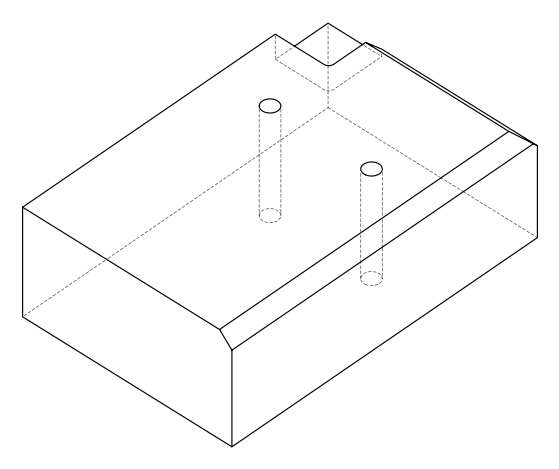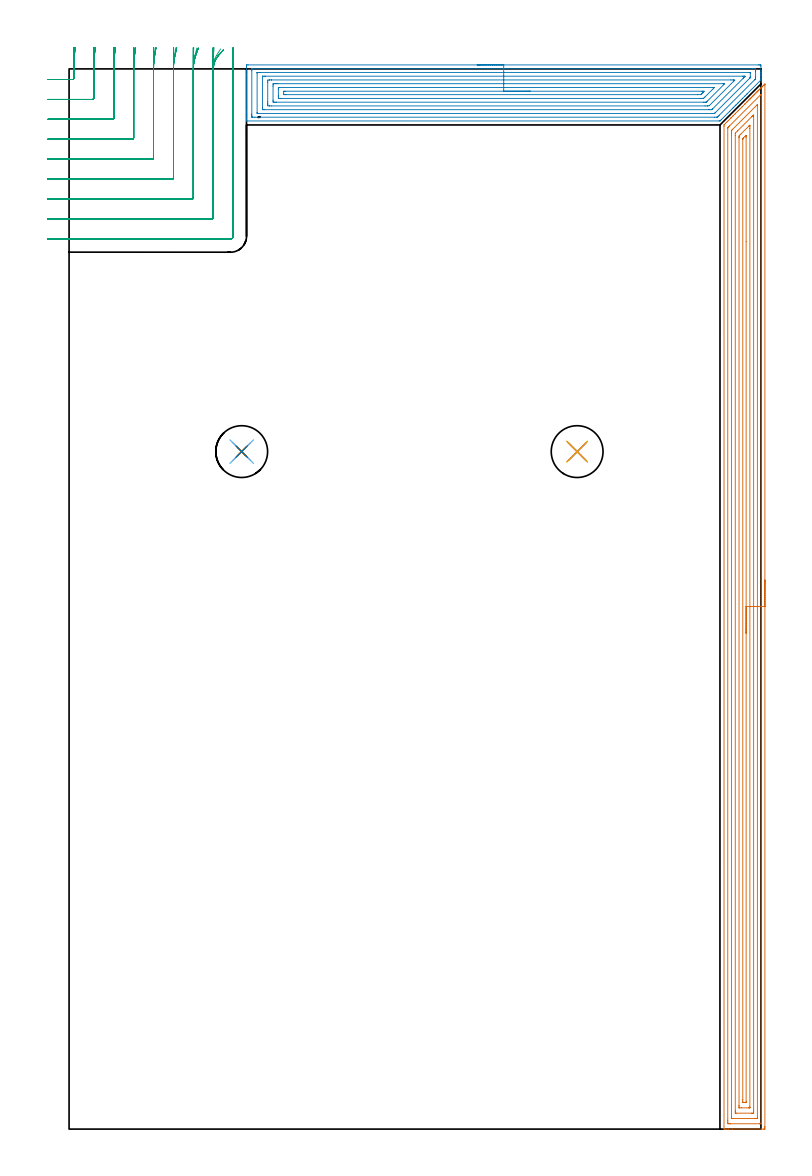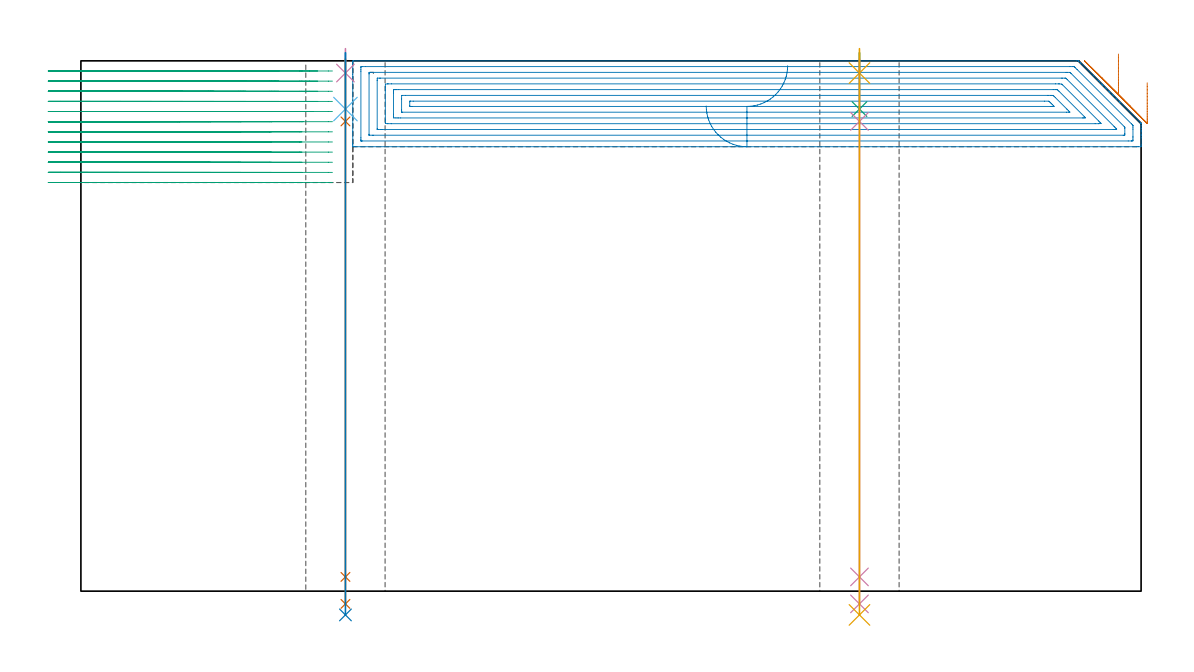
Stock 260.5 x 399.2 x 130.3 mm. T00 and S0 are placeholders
(PLAN: 11 operations, 8 tool changes, 53.8 min)
(1 AREA_MILL | FG_CHAMFER_SURFACE | UGT0205_001 | 18.78 min | 47174 mm3)
(2 AREA_MILL_1 | FG_CHAMFER_SURFACE_1 | UGT0205_001 | 12.34 min | 43164 mm3)
(3 MILL_CORNER_NOTCH_RECTANGULAR | CORNER_NOTCH_RECTANGULAR | NXT0201_013 | Follow Part, ap 2.5, ae 75% | 20.08 min | 135830 mm3)
(4 SPOT_DRILL | STEP1HOLE | NXT0321_9005460120000 | 0.05 min | 182 mm3)
(5 SPOT_DRILL_1 | STEP1HOLE_1 | NXT0321_9005460120000 | 0.05 min | 162 mm3)
(6 DRILL_BLIND_HOLE_INTO_CENTER | STEP1HOLE | UGT0301_198 | 0.06 min | 413 mm3)
(7 GUN_DRILL_THROUGH_HOLE | STEP1HOLE | UGT0307_003 | 0.63 min | 4547 mm3)
(8 SPADE_DRILL_TO_ENLARGE_THROUGH_HOLE | STEP1HOLE | UGT0306_010 | 0.55 min | 33735 mm3)
(9 DRILL_BLIND_HOLE_INTO_CENTER_1 | STEP1HOLE_1 | UGT0301_198 | 0.06 min | 394 mm3)
(10 GUN_DRILL_THROUGH_HOLE_1 | STEP1HOLE_1 | UGT0307_003 | 0.63 min | 4560 mm3)
(11 SPADE_DRILL_TO_ENLARGE_THROUGH_HOLE_1 | STEP1HOLE_1 | UGT0306_010 | 0.55 min | 33709 mm3)
(TOOL UGT0205_001 | Chamfer Mill 20 x 3 x 45 deg. | D20 FL50 Z2)
(TOOL NXT0201_013 | ENDMILL 10mm | D10 FL30 Z4)
(TOOL NXT0321_9005460120000 | NC Spot Drill, 142deg, 12mm, Carbide, Uncoated | D12 PA142 FL30 Z2)
(TOOL UGT0301_198 | Twist Drill 7.9 mm | D7.9 PA118 FL73 Z2)
(TOOL UGT0307_003 | Gun Drill 7 mm | D7 PA130 FL24 Z1)
(TOOL UGT0306_010 | Spade Drill 19.5mm | D19.5 PA132 FL10 Z2)
(OP 1 AREA_MILL)
G17 G21 G94 G90
T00 M6
G54
G17 G0 G90 X262. Y206.75 S1061 M3
G43 Z140.3 H0
Z124.9
G94 G1 Y206.712 Z124.028 F250.
Y206.598 Z123.164
Y206.409 Z122.312
Y206.147 Z121.48
Y205.813 Z120.674
Y205.41 Z119.9
Y204.942 Z119.164
Y204.411 Z118.472
Y203.821 Z117.829
Y203.178 Z117.24
Y202.486 Z116.708
Y201.75 Z116.24
Y200.976 Z115.837
Y200.17 Z115.503
Y199.338 Z115.241
Y198.487 Z115.052
Y197.622 Z114.938
Y196.75 Z114.9
Y0.935
X261.999 Y0.621 Z114.901
X261.993 Y0.048 Z114.904
X261.992 Y0.008 Z114.906
X261.423 Y0.004 Z115.474
X260.805 Y0. Z116.093
X249.848 Z127.047
X248.413 Z128.483
X248.067 Z128.828
X247.375 Z129.525
X247.049 Z129.851
X246.651 Z130.24
X246.603 Y0.01 Z130.288
X246.6 Y0.174 Z130.3
Y377.689
X246.606 Y378.102 Z130.292
X246.69 Y378.191 Z130.208
X247.177 Y378.679 Z129.719
X247.622 Y379.122 Z129.277
X248.067 Y379.569 Z128.829
X248.274 Y379.774 Z128.625
X248.336 Y379.836 Z128.564
X248.958 Y380.459 Z127.939
X249.168 Y380.668 Z127.732
X249.217 Y380.717 Z127.683
X249.848 Y381.35 Z127.048
X250.061 Y381.562 Z126.838
X250.098 Y381.598 Z126.802
X250.738 Y382.24 Z126.158
X250.979 Y382.479 Z125.921
X251.629 Y383.131 Z125.267
X251.86 Y383.36 Z125.04
X252.519 Y384.021 Z124.377
X252.741 Y384.241 Z124.159
X253.41 Y384.911 Z123.487
X253.622 Y385.122 Z123.278
X254.3 Y385.802 Z122.596
X254.503 Y386.003 Z122.397
X254.529 Y386.029 Z122.371
X255.19 Y386.692 Z121.706
X255.256 Y386.757 Z121.643
X255.422 Y386.923 Z121.477
X255.487 Y386.989 Z121.409
X255.552 Y387.052 Z121.347
X255.72 Y387.221 Z121.179
X255.784 Y387.286 Z121.112
X255.848 Y387.348 Z121.051
X256.018 Y387.518 Z120.881
X256.081 Y387.582 Z120.816
X256.143 Y387.644 Z120.756
X256.316 Y387.816 Z120.583
X256.378 Y387.879 Z120.519
X256.439 Y387.94 Z120.46
X256.614 Y388.114 Z120.285
X256.674 Y388.176 Z120.222
X256.735 Y388.235 Z120.164
X256.911 Y388.412 Z119.988
X256.971 Y388.473 Z119.925
X257.031 Y388.531 Z119.868
X257.209 Y388.71 Z119.69
X257.268 Y388.77 Z119.629
X257.326 Y388.827 Z119.573
X257.507 Y389.008 Z119.392
X257.565 Y389.066 Z119.332
X257.622 Y389.123 Z119.277
X257.805 Y389.305 Z119.094
X257.862 Y389.363 Z119.035
X257.918 Y389.419 Z118.981
X258.103 Y389.603 Z118.796
X258.158 Y389.66 Z118.738
X258.214 Y389.714 Z118.685
X258.401 Y389.901 Z118.498
X258.455 Y389.957 Z118.442
X258.509 Y390.01 Z118.389
X258.698 Y390.199 Z118.201
X258.752 Y390.254 Z118.145
X258.805 Y390.306 Z118.094
X258.996 Y390.497 Z117.903
X259.049 Y390.55 Z117.848
X259.101 Y390.602 Z117.798
X259.294 Y390.795 Z117.605
X259.346 Y390.847 Z117.551
X259.397 Y390.897 Z117.502
X259.592 Y391.093 Z117.307
X259.642 Y391.144 Z117.255
X259.693 Y391.193 Z117.206
X259.89 Y391.39 Z117.009
X259.939 Y391.441 Z116.958
X259.988 Y391.489 Z116.911
X260.188 Y391.688 Z116.711
X260.236 Y391.737 Z116.661
X260.284 Y391.785 Z116.615
X260.486 Y391.986 Z116.413
X260.533 Y392.034 Z116.364
X260.58 Y392.08 Z116.319
X260.783 Y392.284 Z116.116
X260.83 Y392.331 Z116.067
X260.876 Y392.376 Z116.023
X261.081 Y392.582 Z115.818
X261.126 Y392.628 Z115.771
X261.171 Y392.672 Z115.728
X261.379 Y392.88 Z115.52
X261.423 Y392.925 Z115.474
X261.553 Y393.053 Z115.347
X261.677 Y393.177 Z115.223
X261.868 Y393.37 Z115.029
X261.978 Y393.475 Z114.919
X261.994 Y393.483 Z114.903
X261.999 Y393.475 Z114.899
X262. Y393.265 Z114.9
Y196.75
X260.586 Z116.314
X260.585 Y2.301 Z116.315
X260.582 Y2.195 Z116.318
X260.577 Y2.01 Z116.323
X260.533 Y2.008 Z116.367
X260.047 Y2.001 Z116.853
X248.958 Z127.942
X248.47 Y2.003 Z128.43
X248.067 Y2.01 Z128.833
X248.021 Y2.408 Z128.879
X248.018 Y2.457 Z128.882
X248.014 Y3.301 Z128.886
Y3.354
Y376.849
X248.016 Y376.902 Z128.884
X248.02 Y377.008 Z128.88
X248.023 Y377.062 Z128.877
X248.035 Y377.077 Z128.865
X248.067 Y377.114 Z128.833
X248.353 Y377.403 Z128.547
X248.639 Y377.69 Z128.261
X260.255 Y389.305 Z116.645
X260.395 Y389.444 Z116.505
X260.533 Y389.576 Z116.367
X260.573 Y389.612 Z116.327
X260.58 Y389.464 Z116.32
X260.584 Y389.359 Z116.316
X260.585 Y389.305 Z116.315
X260.586 Y389.252 Z116.314
Y196.75
X259.172 Z117.728
X259.171 Y4.195 Z117.729
X259.17 Y4.089 Z117.73
X259.167 Y4.038 Z117.733
X259.165 Y4.019 Z117.735
X259.139 Y4.01 Z117.761
X258.944 Y4.002 Z117.956
X258.752 Y4.001 Z118.148
X258.056 Y4. Z118.844
X249.848 Y4.001 Z127.052
X249.654 Y4.003 Z127.246
X249.525 Y4.008 Z127.375
X249.435 Y4.013 Z127.465
X249.433 Y4.055 Z127.467
X249.431 Y4.195 Z127.469
X249.429 Y4.615 Z127.471
Y375.009
X249.43 Y375.429 Z127.47
X249.434 Y375.903 Z127.466
X249.435 Y376.003 Z127.465
X249.489 Y376.078 Z127.411
X249.579 Y376.172 Z127.321
X249.848 Y376.448 Z127.052
X259.131 Y385.731 Z117.769
X259.145 Y385.744 Z117.755
X259.154 Y385.75 Z117.746
X259.164 Y385.753 Z117.736
X259.167 Y385.746 Z117.733
X259.169 Y385.731 Z117.731
X259.171 Y385.486 Z117.729
X259.172 Y385.31 Z117.728
Y196.75
X257.757 Z119.143
Y6.875
X257.755 Y6.089 Z119.145
X257.753 Y6.035 Z119.147
X257.751 Y6.014 Z119.149
X257.733 Y6.01 Z119.167
X257.625 Y6.005 Z119.275
X257.407 Y6.002 Z119.493
X256.971 Y6. Z119.929
X251.186 Y6.001 Z125.714
X250.973 Y6.004 Z125.927
X250.868 Y6.009 Z126.032
X250.849 Y6.012 Z126.051
X250.847 Y6.028 Z126.053
X250.845 Y6.068 Z126.055
X250.843 Y6.771 Z126.057
Y6.875
Y374.115
X250.847 Y374.9 Z126.053
X250.85 Y374.954 Z126.05
X250.865 Y375.009 Z126.035
X251.69 Y375.841 Z125.21
X257.113 Y381.264 Z119.787
X257.327 Y381.472 Z119.573
X257.494 Y381.633 Z119.406
X257.751 Y381.855 Z119.149
X257.756 Y381.369 Z119.144
X257.757 Y381.264 Z119.143
Y196.75
X256.343 Z120.557
Y8.399
X256.341 Y8.136 Z120.559
X256.339 Y8.061 Z120.561
X256.336 Y8.02 Z120.564
X256.326 Y8.01 Z120.574
X256.246 Y8.006 Z120.654
X256.081 Y8.002 Z120.819
X255.85 Y8. Z121.05
X253.179 Z123.721
X252.519 Y8.003 Z124.381
X252.282 Y8.007 Z124.618
X252.263 Y8.018 Z124.637
X252.261 Y8.028 Z124.639
X252.258 Y8.662 Z124.642
X252.257 Y8.925 Z124.643
Y373.222
X252.258 Y373.484 Z124.642
X252.261 Y373.8 Z124.639
X252.264 Y373.953 Z124.636
X252.415 Y374.115 Z124.485
X252.912 Y374.614 Z123.988
X256.034 Y377.736 Z120.866
X256.081 Y377.782 Z120.819
X256.128 Y377.827 Z120.772
X256.223 Y377.913 Z120.677
X256.337 Y378.011 Z120.563
X256.338 Y377.952 Z120.562
X256.341 Y377.69 Z120.559
X256.343 Y377.427 Z120.557
Y376.796
Y196.75
X254.929 Z121.971
Y10.449
X254.927 Y10.134 Z121.973
X254.925 Y10.055 Z121.975
X254.922 Y10.019 Z121.978
X254.919 Y10.01 Z121.981
X254.897 Y10.008 Z122.003
X254.746 Y10.002 Z122.154
X254.3 Y10.001 Z122.6
X253.854 Y10.003 Z123.046
X253.704 Y10.01 Z123.196
X253.678 Y10.019 Z123.222
X253.676 Y10.07 Z123.224
X253.673 Y10.185 Z123.227
X253.672 Y10.449 Z123.228
X253.671 Y11.08 Z123.229
X253.672 Y372.644 Z123.228
X253.673 Y372.802 Z123.227
X253.676 Y372.88 Z123.224
X253.678 Y372.915 Z123.222
X253.695 Y372.936 Z123.205
X253.971 Y373.222 Z122.929
X254.582 Y373.833 Z122.318
X254.868 Y374.115 Z122.032
X254.884 Y374.124 Z122.016
X254.922 Y374.115 Z121.978
X254.925 Y373.841 Z121.975
X254.928 Y373.485 Z121.972
X254.929 Y334.126 Z121.971
Y196.75
Y195.878 Z122.009
Y195.014 Z122.123
Y194.162 Z122.312
Y193.33 Z122.574
Y192.524 Z122.908
Y191.75 Z123.311
Y191.014 Z123.78
Y190.322 Z124.311
Y189.679 Z124.9
Y189.09 Z125.543
Y188.559 Z126.235
Y188.09 Z126.971
Y187.687 Z127.745
Y187.353 Z128.551
Y187.091 Z129.383
Y186.902 Z130.235
Y186.788 Z131.1
Y186.75 Z131.971
G0 Z140.3
M5
M2
(OP 2 AREA_MILL_1)
G17 G21 G94 G90
T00 M6
G54
G17 G0 G90 X153.65 Y400.7 S1061 M3
G43 Z140.3 H0
Z119.2
G94 G1 X153.688 Z118.328 F250.
X153.802 Z117.464
X153.991 Z116.612
X154.253 Z115.78
X154.587 Z114.974
X154.99 Z114.2
X155.458 Z113.464
X155.99 Z112.772
X156.579 Z112.129
X157.222 Z111.54
X157.914 Z111.009
X158.65 Z110.54
X159.424 Z110.137
X160.23 Z109.803
X161.062 Z109.541
X161.914 Z109.352
X162.778 Z109.238
X163.65 Z109.2
X259.475
X259.911 Y400.699 Z109.201
X260.341 Y400.694 Z109.203
X260.49 Y400.691 Z109.205
X260.5 Y400.269 Z109.626
Y398.51 Z111.384
Y397.913 Z111.984
Y397.63 Z112.267
Y397.033 Z112.863
Y396.75 Z113.146
Y396.182 Z113.717
Y395.557 Z114.342
X260.49 Y394.999 Z114.9
X260.484 Y394.99 Z114.909
X260.356 Y394.856 Z115.042
X255.367 Y389.867 Z120.033
X255.212 Y389.71 Z120.187
X255.157 Y389.656 Z120.242
X254.514 Y389.014 Z120.886
X254.332 Y388.83 Z121.066
X253.672 Y388.171 Z121.729
X253.452 Y387.95 Z121.946
X252.819 Y387.319 Z122.581
X252.78 Y387.28 Z122.62
X252.572 Y387.07 Z122.826
X251.972 Y386.472 Z123.428
X251.889 Y386.388 Z123.511
X251.692 Y386.19 Z123.706
X251.124 Y385.624 Z124.276
X250.998 Y385.497 Z124.402
X250.812 Y385.31 Z124.586
X250.277 Y384.776 Z125.124
X249.932 Y384.43 Z125.466
X248.759 Y383.257 Z126.639
X245.65 Y380.148 Z129.749
X245.558 Y380.058 Z129.842
X245.181 Y379.683 Z130.216
X245.102 Y379.606 Z130.292
X244.759 Y379.6 Z130.3
X66.944
X66.81 Y379.606 Z130.293
X66.8 Y379.878 Z130.021
Y380.343 Z129.556
Y380.91 Z128.984
Y382.954 Z126.943
Y383.55 Z126.344
Y396.892 Z113.005
Y399.971 Z109.926
X66.804 Y400.269 Z109.628
X66.81 Y400.691 Z109.206
X66.959 Y400.695 Z109.203
X67.389 Y400.7 Z109.2
X163.65
Y399.286 Z110.614
X257.342
X258.128 Y399.285 Z110.615
X258.235 Y399.284 Z110.616
X258.474 Y399.279 Z110.621
X258.49 Y399.202 Z110.698
X258.496 Y399.026 Z110.874
X258.499 Y398.51 Z111.39
X258.5 Y398.142 Z111.758
Y396.383 Z113.517
X258.498 Y395.87 Z114.03
X258.495 Y395.507 Z114.393
X258.49 Y395.452 Z114.448
X258.464 Y395.422 Z114.478
X258.391 Y395.345 Z114.555
X258.128 Y395.078 Z114.822
X244.759 Y381.708 Z128.192
X244.355 Y381.308 Z128.592
X244.19 Y381.147 Z128.753
X244.059 Y381.021 Z128.879
X243.867 Y381.017 Z128.883
X243.761 Y381.015 Z128.885
X242.976 Y381.014 Z128.886
X69.958
X69.172 Y381.015 Z128.885
X69.065 Y381.016 Z128.884
X68.826 Y381.021 Z128.879
X68.81 Y381.098 Z128.802
X68.804 Y381.274 Z128.626
X68.801 Y381.79 Z128.11
X68.8 Y382.158 Z127.742
X68.801 Y398.51 Z111.39
X68.802 Y398.875 Z111.025
X68.81 Y399.244 Z110.656
X68.813 Y399.28 Z110.62
X68.829 Y399.281 Z110.619
X68.877 Y399.284 Z110.616
X68.975 Y399.285 Z110.615
X69.172 Y399.286 Z110.614
X163.65
Y397.872 Z112.028
X256.101 Y397.871 Z112.029
X256.345 Y397.869 Z112.031
X256.427 Y397.868 Z112.032
X256.483 Y397.865 Z112.035
X256.49 Y397.782 Z112.118
X256.496 Y397.63 Z112.27
X256.499 Y397.478 Z112.422
Y396.233 Z113.667
X256.497 Y396.052 Z113.848
X256.494 Y395.961 Z113.939
X256.49 Y395.917 Z113.983
X256.46 Y395.87 Z114.03
X256.406 Y395.81 Z114.09
X256.345 Y395.745 Z114.155
X243.271 Y382.67 Z127.23
X243.123 Y382.525 Z127.375
X243.071 Y382.477 Z127.423
X243.03 Y382.441 Z127.459
X242.976 Y382.436 Z127.464
X242.328 Y382.43 Z127.47
X242.085 Y382.429 Z127.471
X71.199
X70.955 Y382.431 Z127.469
X70.873 Y382.432 Z127.468
X70.817 Y382.435 Z127.465
X70.81 Y382.518 Z127.382
X70.804 Y382.67 Z127.23
X70.801 Y382.822 Z127.078
Y397.63 Z112.27
X70.802 Y397.781 Z112.119
X70.807 Y397.833 Z112.067
X70.811 Y397.865 Z112.035
X70.833 Y397.866 Z112.034
X70.955 Y397.869 Z112.031
X71.601 Y397.871 Z112.029
X71.846
X163.65 Y397.872 Z112.028
Y396.457 Z113.443
X253.672
X253.969 Y396.456 Z113.444
X254.282 Y396.453 Z113.447
X254.426 Y396.45 Z113.45
X254.49 Y396.443 Z113.457
X254.491 Y396.402 Z113.498
X254.49 Y396.357 Z113.543
X254.45 Y396.311 Z113.589
X254.287 Y396.142 Z113.758
X254.02 Y395.87 Z114.03
X253.848 Y395.696 Z114.204
X242.334 Y384.184 Z125.716
X242.085 Y383.938 Z125.962
X242.002 Y383.862 Z126.038
X241.935 Y383.85 Z126.05
X241.784 Y383.847 Z126.053
X241.193 Y383.844 Z126.056
X240.897 Y383.843 Z126.057
X73.629
X73.331 Y383.844 Z126.056
X72.911 Y383.848 Z126.052
X72.818 Y383.85 Z126.05
X72.81 Y384.013 Z125.887
X72.801 Y384.368 Z125.532
X72.8 Y384.43 Z125.47
X72.801 Y396.279 Z113.621
X72.803 Y396.381 Z113.519
X72.807 Y396.431 Z113.469
X72.81 Y396.45 Z113.45
X72.836 Y396.452 Z113.448
X73.036 Y396.455 Z113.445
X73.629 Y396.457 Z113.443
X73.925
X163.65
Y395.043 Z114.857
X249.215
X250.055 Y395.04 Z114.86
X250.106 Y395.037 Z114.863
X250.68 Y394.99 Z114.91
X250.398 Y394.702 Z115.198
X250.106 Y394.405 Z115.495
X241.193 Y385.493 Z124.407
X241.099 Y385.403 Z124.497
X241. Y385.31 Z124.59
X240.352 Y385.261 Z124.639
X240.302 Y385.26 Z124.64
X239.465 Y385.257 Z124.643
X76.302
X75.462 Y385.26 Z124.64
X75.411 Y385.262 Z124.638
X74.81 Y385.31 Z124.59
X74.802 Y385.912 Z123.988
X74.801 Y386.19 Z123.71
X74.8 Y386.793 Z123.107
X74.801 Y394.11 Z115.79
X74.804 Y394.71 Z115.19
X74.81 Y394.99 Z114.91
X75.362 Y395.038 Z114.862
X75.411 Y395.04 Z114.86
X76.248 Y395.043 Z114.857
X76.302
X163.65
Y393.629 Z116.271
X246.138 Y393.628 Z116.272
X246.384 Y393.626 Z116.274
X246.541 Y393.622 Z116.278
X246.847 Y393.606 Z116.294
X246.512 Y393.259 Z116.641
X240.302 Y387.049 Z122.851
X240.008 Y386.763 Z123.137
X239.926 Y386.685 Z123.215
X239.808 Y386.678 Z123.222
X239.411 Y386.674 Z123.226
X238.923 Y386.671 Z123.229
X78.085
X77.596 Y386.673 Z123.227
X77.194 Y386.678 Z123.222
X76.81 Y386.688 Z123.212
X76.805 Y387.07 Z122.83
X76.801 Y387.458 Z122.442
X76.8 Y392.738 Z117.162
X76.804 Y393.23 Z116.67
X76.807 Y393.612 Z116.288
X77.194 Y393.622 Z116.278
X77.683 Y393.627 Z116.273
X78.085 Y393.628 Z116.272
X78.572 Y393.629 Z116.271
X163.65
Y392.215 Z117.685
X242.222 Y392.214 Z117.686
X242.751 Y392.21 Z117.69
X242.976 Y392.208 Z117.692
X242.977 Y392.185 Z117.715
X242.976 Y392.176 Z117.724
X242.622 Y391.82 Z118.08
X242.273 Y391.47 Z118.43
X239.411 Y388.608 Z121.292
X239.076 Y388.28 Z121.62
X238.889 Y388.098 Z121.802
X238.519 Y388.089 Z121.811
X238.381 Y388.087 Z121.813
X237.628 Y388.085 Z121.815
X237.491
X79.73 Y388.086 Z121.814
X78.976 Y388.09 Z121.81
X78.832 Y388.092 Z121.808
X78.81 Y388.105 Z121.795
X78.804 Y388.12 Z121.78
X78.801 Y388.83 Z121.07
X78.8 Y389.004 Z120.896
Y391.644 Z118.256
X78.801 Y391.818 Z118.082
X78.807 Y392.166 Z117.734
X78.81 Y392.208 Z117.692
X78.814 Y392.21 Z117.69
X78.835 Y392.213 Z117.687
X78.882 Y392.214 Z117.686
X78.976 Y392.215 Z117.685
X163.65
Y390.8 Z119.1
X238.307
X238.519 Y390.799 Z119.101
X238.733 Y390.797 Z119.103
X239.133 Y390.791 Z119.109
X238.938 Y390.59 Z119.31
X238.732 Y390.38 Z119.52
X238.519 Y390.166 Z119.734
X238.288 Y389.938 Z119.962
X238.053 Y389.71 Z120.19
X237.835 Y389.506 Z120.394
X236.737 Y389.5 Z120.4
X81.65
X80.971 Y389.501 Z120.399
X80.873 Y389.504 Z120.396
X80.855 Y389.506 Z120.394
X80.81 Y389.525 Z120.375
X80.801 Y389.668 Z120.232
X80.802 Y390.59 Z119.31
X80.81 Y390.793 Z119.107
X81.224 Y390.798 Z119.102
X81.438 Y390.8 Z119.1
X163.65
X164.522 Z119.138
X165.386 Z119.251
X166.238 Z119.44
X167.07 Z119.703
X167.876 Z120.036
X168.65 Z120.439
X169.386 Z120.908
X170.078 Z121.439
X170.721 Z122.028
X171.31 Z122.672
X171.842 Z123.364
X172.31 Z124.1
X172.713 Z124.873
X173.047 Z125.679
X173.309 Z126.511
X173.498 Z127.363
X173.612 Z128.228
X173.65 Z129.1
G0 Z140.3
M5
M2
(OP 3 MILL_CORNER_NOTCH_RECTANGULAR)
G17 G21 G94 G90
T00 M6
G54
G17 G0 G90 X-8. Y395.2 S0 M3
G43 Z140.3 H0
Z127.808
G94 G1 X-5. F250.
X1.305 F500.
G3 X1.8 Y395.695 R0.5
G1 Y399.221
G2 X2.007 Y404.2 R60.
G1 X2.256 Y407.19 F250.
G0 Z140.3
X-8. Y387.7
Z127.808
G1 X-5.
X8.804 F500.
G3 X9.3 Y388.196 R0.5
G1 Y399.221
G2 X9.537 Y404.2 R52.5
G1 X9.821 Y407.186 F250.
G0 Z140.3
X-8. Y380.2
Z127.808
G1 X-5.
X16.304 F500.
G3 X16.8 Y380.696 R0.5
G1 Y399.221
G2 X17.076 Y404.2 R45.
G1 X17.408 Y407.182 F250.
G0 Z140.3
X-8. Y372.7
Z127.808
G1 X-5.
X23.804 F500.
G3 X24.3 Y373.196 R0.5
G1 Y399.221
G2 X24.632 Y404.2 R37.5
G1 X25.03 Y407.173 F250.
G0 Z140.3
X-8. Y365.2
Z127.808
G1 X-5.
X31.304 F500.
G3 X31.8 Y365.696 R0.5
G1 Y399.221
G2 X32.216 Y404.2 R30.
G1 X32.714 Y407.158 F250.
G0 Z140.3
X-8. Y357.7
Z127.808
G1 X-5.
X38.804 F500.
G3 X39.3 Y358.196 R0.5
G1 Y399.221
G2 X39.858 Y404.2 R22.5
G1 X40.522 Y407.126 F250.
G0 Z140.3
X-8. Y350.2
Z127.808
G1 X-5.
X46.303 F500.
G3 X46.8 Y350.697 R0.5
G1 Y399.221
G2 X47.65 Y404.2 R15.
G1 X48.646 Y407.03 F250.
G0 Z140.3
X-8. Y342.7
Z127.808
G1 X-5.
X53.803 F500.
G3 X54.3 Y343.197 R0.5
G1 Y399.221
G2 X56.191 Y404.2 R7.5
G1 X58.183 Y406.444 F250.
G0 Z140.3
X-8. Y335.2
Z127.808
G1 X-5.
X60.8 F500.
G3 X61.8 Y336.2 R1.
G1 Y399.221
Y402.221 F250.
G0 Z140.3
X-8. Y395.2
Z125.317
G1 X-5.
X1.305 F500.
G3 X1.8 Y395.695 R0.5
G1 Y399.221
G2 X2.007 Y404.2 R60.
G1 X2.256 Y407.19 F250.
G0 Z140.3
X-8. Y387.7
Z125.317
G1 X-5.
X8.804 F500.
G3 X9.3 Y388.196 R0.5
G1 Y399.221
G2 X9.537 Y404.2 R52.5
G1 X9.821 Y407.186 F250.
G0 Z140.3
X-8. Y380.2
Z125.317
G1 X-5.
X16.304 F500.
G3 X16.8 Y380.696 R0.5
G1 Y399.221
G2 X17.076 Y404.2 R45.
G1 X17.408 Y407.182 F250.
G0 Z140.3
X-8. Y372.7
Z125.317
G1 X-5.
X23.804 F500.
G3 X24.3 Y373.196 R0.5
G1 Y399.221
G2 X24.632 Y404.2 R37.5
G1 X25.03 Y407.173 F250.
G0 Z140.3
X-8. Y365.2
Z125.317
G1 X-5.
X31.304 F500.
G3 X31.8 Y365.696 R0.5
G1 Y399.221
G2 X32.216 Y404.2 R30.
G1 X32.714 Y407.158 F250.
G0 Z140.3
X-8. Y357.7
Z125.317
G1 X-5.
X38.804 F500.
G3 X39.3 Y358.196 R0.5
G1 Y399.221
G2 X39.858 Y404.2 R22.5
G1 X40.522 Y407.126 F250.
G0 Z140.3
X-8. Y350.2
Z125.317
G1 X-5.
X46.303 F500.
G3 X46.8 Y350.697 R0.5
G1 Y399.221
G2 X47.65 Y404.2 R15.
G1 X48.646 Y407.03 F250.
G0 Z140.3
X-8. Y342.7
Z125.317
G1 X-5.
X53.803 F500.
G3 X54.3 Y343.197 R0.5
G1 Y399.221
G2 X56.191 Y404.2 R7.5
G1 X58.183 Y406.444 F250.
G0 Z140.3
X-8. Y335.2
Z125.317
G1 X-5.
X60.8 F500.
G3 X61.8 Y336.2 R1.
G1 Y399.221
Y402.221 F250.
G0 Z140.3
X-8. Y395.2
Z122.825
G1 X-5.
X1.305 F500.
G3 X1.8 Y395.695 R0.5
G1 Y399.221
G2 X2.007 Y404.2 R60.
G1 X2.256 Y407.19 F250.
G0 Z140.3
X-8. Y387.7
Z122.825
G1 X-5.
X8.804 F500.
G3 X9.3 Y388.196 R0.5
G1 Y399.221
G2 X9.537 Y404.2 R52.5
G1 X9.821 Y407.186 F250.
G0 Z140.3
X-8. Y380.2
Z122.825
G1 X-5.
X16.304 F500.
G3 X16.8 Y380.696 R0.5
G1 Y399.221
G2 X17.076 Y404.2 R45.
G1 X17.408 Y407.182 F250.
G0 Z140.3
X-8. Y372.7
Z122.825
G1 X-5.
X23.804 F500.
G3 X24.3 Y373.196 R0.5
G1 Y399.221
G2 X24.632 Y404.2 R37.5
G1 X25.03 Y407.173 F250.
G0 Z140.3
X-8. Y365.2
Z122.825
G1 X-5.
X31.304 F500.
G3 X31.8 Y365.696 R0.5
G1 Y399.221
G2 X32.216 Y404.2 R30.
G1 X32.714 Y407.158 F250.
G0 Z140.3
X-8. Y357.7
Z122.825
G1 X-5.
X38.804 F500.
G3 X39.3 Y358.196 R0.5
G1 Y399.221
G2 X39.858 Y404.2 R22.5
G1 X40.522 Y407.126 F250.
G0 Z140.3
X-8. Y350.2
Z122.825
G1 X-5.
X46.303 F500.
G3 X46.8 Y350.697 R0.5
G1 Y399.221
G2 X47.65 Y404.2 R15.
G1 X48.646 Y407.03 F250.
G0 Z140.3
X-8. Y342.7
Z122.825
G1 X-5.
X53.803 F500.
G3 X54.3 Y343.197 R0.5
G1 Y399.221
G2 X56.191 Y404.2 R7.5
G1 X58.183 Y406.444 F250.
G0 Z140.3
X-8. Y335.2
Z122.825
G1 X-5.
X60.8 F500.
G3 X61.8 Y336.2 R1.
G1 Y399.221
Y402.221 F250.
G0 Z140.3
X-8. Y395.2
Z120.333
G1 X-5.
X1.305 F500.
G3 X1.8 Y395.695 R0.5
G1 Y399.221
G2 X2.007 Y404.2 R60.
G1 X2.256 Y407.19 F250.
G0 Z140.3
X-8. Y387.7
Z120.333
G1 X-5.
X8.804 F500.
G3 X9.3 Y388.196 R0.5
G1 Y399.221
G2 X9.537 Y404.2 R52.5
G1 X9.821 Y407.186 F250.
G0 Z140.3
X-8. Y380.2
Z120.333
G1 X-5.
X16.304 F500.
G3 X16.8 Y380.696 R0.5
G1 Y399.221
G2 X17.076 Y404.2 R45.
G1 X17.408 Y407.182 F250.
G0 Z140.3
X-8. Y372.7
Z120.333
G1 X-5.
X23.804 F500.
G3 X24.3 Y373.196 R0.5
G1 Y399.221
G2 X24.632 Y404.2 R37.5
G1 X25.03 Y407.173 F250.
G0 Z140.3
X-8. Y365.2
Z120.333
G1 X-5.
X31.304 F500.
G3 X31.8 Y365.696 R0.5
G1 Y399.221
G2 X32.216 Y404.2 R30.
G1 X32.714 Y407.158 F250.
G0 Z140.3
X-8. Y357.7
Z120.333
G1 X-5.
X38.804 F500.
G3 X39.3 Y358.196 R0.5
G1 Y399.221
G2 X39.858 Y404.2 R22.5
G1 X40.522 Y407.126 F250.
G0 Z140.3
X-8. Y350.2
Z120.333
G1 X-5.
X46.303 F500.
G3 X46.8 Y350.697 R0.5
G1 Y399.221
G2 X47.65 Y404.2 R15.
G1 X48.646 Y407.03 F250.
G0 Z140.3
X-8. Y342.7
Z120.333
G1 X-5.
X53.803 F500.
G3 X54.3 Y343.197 R0.5
G1 Y399.221
G2 X56.191 Y404.2 R7.5
G1 X58.183 Y406.444 F250.
G0 Z140.3
X-8. Y335.2
Z120.333
G1 X-5.
X60.8 F500.
G3 X61.8 Y336.2 R1.
G1 Y399.221
Y402.221 F250.
G0 Z140.3
X-8. Y395.2
Z117.842
G1 X-5.
X1.305 F500.
G3 X1.8 Y395.695 R0.5
G1 Y400.189
G2 X1.934 Y404.2 R60.
G1 X2.135 Y407.193 F250.
G0 Z140.3
X-8. Y387.7
Z117.842
G1 X-5.
X8.804 F500.
G3 X9.3 Y388.196 R0.5
G1 Y400.189
G2 X9.453 Y404.2 R52.5
G1 X9.683 Y407.191 F250.
G0 Z140.3
X-8. Y380.2
Z117.842
G1 X-5.
X16.304 F500.
G3 X16.8 Y380.696 R0.5
G1 Y400.189
G2 X16.979 Y404.2 R45.
G1 X17.247 Y407.188 F250.
G0 Z140.3
X-8. Y372.7
Z117.842
G1 X-5.
X23.804 F500.
G3 X24.3 Y373.196 R0.5
G1 Y400.189
G2 X24.515 Y404.2 R37.5
G1 X24.836 Y407.183 F250.
G0 Z140.3
X-8. Y365.2
Z117.842
G1 X-5.
X31.304 F500.
G3 X31.8 Y365.696 R0.5
G1 Y400.189
G2 X32.069 Y404.2 R30.
G1 X32.47 Y407.173 F250.
G0 Z140.3
X-8. Y357.7
Z117.842
G1 X-5.
X38.804 F500.
G3 X39.3 Y358.196 R0.5
G1 Y400.189
G2 X39.66 Y404.2 R22.5
G1 X40.195 Y407.152 F250.
G0 Z140.3
X-8. Y350.2
Z117.842
G1 X-5.
X46.303 F500.
G3 X46.8 Y350.697 R0.5
G1 Y400.189
G2 X47.346 Y404.2 R15.
G1 X48.148 Y407.091 F250.
G0 Z140.3
X-8. Y342.7
Z117.842
G1 X-5.
X53.803 F500.
G3 X54.3 Y343.197 R0.5
G1 Y400.189
G2 X55.463 Y404.2 R7.5
G1 X57.067 Y406.735 F250.
G0 Z140.3
X-8. Y335.2
Z117.842
G1 X-5.
X60.8 F500.
G3 X61.8 Y336.2 R1.
G1 Y400.189
Y403.189 F250.
G0 Z140.3
X-8. Y395.2
Z115.35
G1 X-5.
X1.305 F500.
G3 X1.8 Y395.695 R0.5
G1 Y403.519
G2 X1.804 Y404.2 R60.
G1 X1.838 Y407.2 F250.
G0 Z140.3
X-8. Y387.7
Z115.35
G1 X-5.
X8.804 F500.
G3 X9.3 Y388.196 R0.5
G1 Y403.519
G2 X9.304 Y404.2 R52.5
G1 X9.343 Y407.2 F250.
G0 Z140.3
X-8. Y380.2
Z115.35
G1 X-5.
X16.304 F500.
G3 X16.8 Y380.696 R0.5
G1 Y403.519
G2 X16.805 Y404.2 R45.
G1 X16.851 Y407.2 F250.
G0 Z140.3
X-8. Y372.7
Z115.35
G1 X-5.
X23.804 F500.
G3 X24.3 Y373.196 R0.5
G1 Y403.519
G2 X24.306 Y404.2 R37.5
G1 X24.361 Y407.199 F250.
G0 Z140.3
X-8. Y365.2
Z115.35
G1 X-5.
X31.304 F500.
G3 X31.8 Y365.696 R0.5
G1 Y403.519
G2 X31.808 Y404.2 R30.
G1 X31.876 Y407.199 F250.
G0 Z140.3
X-8. Y357.7
Z115.35
G1 X-5.
X38.804 F500.
G3 X39.3 Y358.196 R0.5
G1 Y403.519
G2 X39.31 Y404.2 R22.5
G1 X39.401 Y407.199 F250.
G0 Z140.3
X-8. Y350.2
Z115.35
G1 X-5.
X46.303 F500.
G3 X46.8 Y350.697 R0.5
G1 Y403.519
G2 X46.815 Y404.2 R15.
G1 X46.952 Y407.197 F250.
G0 Z140.3
X-8. Y342.7
Z115.35
G1 X-5.
X53.803 F500.
G3 X54.3 Y343.197 R0.5
G1 Y403.519
G2 X54.331 Y404.2 R7.5
G1 X54.604 Y407.188 F250.
G0 Z140.3
X-8. Y335.2
Z115.35
G1 X-5.
X60.8 F500.
G3 X61.8 Y336.2 R1.
G1 Y403.519
Y406.519 F250.
G0 Z140.3
X-8. Y395.2
Z112.858
G1 X-5.
X1.305 F500.
G3 X1.8 Y395.695 R0.5
G1 Y404.2
Y407.2 F250.
G0 Z140.3
X-8. Y387.7
Z112.858
G1 X-5.
X8.804 F500.
G3 X9.3 Y388.196 R0.5
G1 Y404.2
Y407.2 F250.
G0 Z140.3
X-8. Y380.2
Z112.858
G1 X-5.
X16.304 F500.
G3 X16.8 Y380.696 R0.5
G1 Y404.2
Y407.2 F250.
G0 Z140.3
X-8. Y372.7
Z112.858
G1 X-5.
X23.804 F500.
G3 X24.3 Y373.196 R0.5
G1 Y404.2
Y407.2 F250.
G0 Z140.3
X-8. Y365.2
Z112.858
G1 X-5.
X31.304 F500.
G3 X31.8 Y365.696 R0.5
G1 Y404.2
Y407.2 F250.
G0 Z140.3
X-8. Y357.7
Z112.858
G1 X-5.
X38.804 F500.
G3 X39.3 Y358.196 R0.5
G1 Y404.2
Y407.2 F250.
G0 Z140.3
X-8. Y350.2
Z112.858
G1 X-5.
X46.303 F500.
G3 X46.8 Y350.697 R0.5
G1 Y404.2
Y407.2 F250.
G0 Z140.3
X-8. Y342.7
Z112.858
G1 X-5.
X53.803 F500.
G3 X54.3 Y343.197 R0.5
G1 Y404.2
Y407.2 F250.
G0 Z140.3
X-8. Y335.2
Z112.858
G1 X-5.
X60.8 F500.
G3 X61.8 Y336.2 R1.
G1 Y404.2
Y407.2 F250.
G0 Z140.3
X-8. Y395.2
Z110.367
G1 X-5.
X1.305 F500.
G3 X1.8 Y395.695 R0.5
G1 Y404.2
Y407.2 F250.
G0 Z140.3
X-8. Y387.7
Z110.367
G1 X-5.
X8.804 F500.
G3 X9.3 Y388.196 R0.5
G1 Y404.2
Y407.2 F250.
G0 Z140.3
X-8. Y380.2
Z110.367
G1 X-5.
X16.304 F500.
G3 X16.8 Y380.696 R0.5
G1 Y404.2
Y407.2 F250.
G0 Z140.3
X-8. Y372.7
Z110.367
G1 X-5.
X23.804 F500.
G3 X24.3 Y373.196 R0.5
G1 Y404.2
Y407.2 F250.
G0 Z140.3
X-8. Y365.2
Z110.367
G1 X-5.
X31.304 F500.
G3 X31.8 Y365.696 R0.5
G1 Y404.2
Y407.2 F250.
G0 Z140.3
X-8. Y357.7
Z110.367
G1 X-5.
X38.804 F500.
G3 X39.3 Y358.196 R0.5
G1 Y404.2
Y407.2 F250.
G0 Z140.3
X-8. Y350.2
Z110.367
G1 X-5.
X46.303 F500.
G3 X46.8 Y350.697 R0.5
G1 Y404.2
Y407.2 F250.
G0 Z140.3
X-8. Y342.7
Z110.367
G1 X-5.
X53.803 F500.
G3 X54.3 Y343.197 R0.5
G1 Y404.2
Y407.2 F250.
G0 Z140.3
X-8. Y335.2
Z110.367
G1 X-5.
X60.8 F500.
G3 X61.8 Y336.2 R1.
G1 Y404.2
Y407.2 F250.
G0 Z140.3
X-8. Y395.2
Z107.875
G1 X-5.
X1.305 F500.
G3 X1.8 Y395.695 R0.5
G1 Y404.2
Y407.2 F250.
G0 Z140.3
X-8. Y387.7
Z107.875
G1 X-5.
X8.804 F500.
G3 X9.3 Y388.196 R0.5
G1 Y404.2
Y407.2 F250.
G0 Z140.3
X-8. Y380.2
Z107.875
G1 X-5.
X16.304 F500.
G3 X16.8 Y380.696 R0.5
G1 Y404.2
Y407.2 F250.
G0 Z140.3
X-8. Y372.7
Z107.875
G1 X-5.
X23.804 F500.
G3 X24.3 Y373.196 R0.5
G1 Y404.2
Y407.2 F250.
G0 Z140.3
X-8. Y365.2
Z107.875
G1 X-5.
X31.304 F500.
G3 X31.8 Y365.696 R0.5
G1 Y404.2
Y407.2 F250.
G0 Z140.3
X-8. Y357.7
Z107.875
G1 X-5.
X38.804 F500.
G3 X39.3 Y358.196 R0.5
G1 Y404.2
Y407.2 F250.
G0 Z140.3
X-8. Y350.2
Z107.875
G1 X-5.
X46.303 F500.
G3 X46.8 Y350.697 R0.5
G1 Y404.2
Y407.2 F250.
G0 Z140.3
X-8. Y342.7
Z107.875
G1 X-5.
X53.803 F500.
G3 X54.3 Y343.197 R0.5
G1 Y404.2
Y407.2 F250.
G0 Z140.3
X-8. Y335.2
Z107.875
G1 X-5.
X60.8 F500.
G3 X61.8 Y336.2 R1.
G1 Y404.2
Y407.2 F250.
G0 Z140.3
X-8. Y395.2
Z105.383
G1 X-5.
X1.305 F500.
G3 X1.8 Y395.695 R0.5
G1 Y404.2
Y407.2 F250.
G0 Z140.3
X-8. Y387.7
Z105.383
G1 X-5.
X8.804 F500.
G3 X9.3 Y388.196 R0.5
G1 Y404.2
Y407.2 F250.
G0 Z140.3
X-8. Y380.2
Z105.383
G1 X-5.
X16.304 F500.
G3 X16.8 Y380.696 R0.5
G1 Y404.2
Y407.2 F250.
G0 Z140.3
X-8. Y372.7
Z105.383
G1 X-5.
X23.804 F500.
G3 X24.3 Y373.196 R0.5
G1 Y404.2
Y407.2 F250.
G0 Z140.3
X-8. Y365.2
Z105.383
G1 X-5.
X31.304 F500.
G3 X31.8 Y365.696 R0.5
G1 Y404.2
Y407.2 F250.
G0 Z140.3
X-8. Y357.7
Z105.383
G1 X-5.
X38.804 F500.
G3 X39.3 Y358.196 R0.5
G1 Y404.2
Y407.2 F250.
G0 Z140.3
X-8. Y350.2
Z105.383
G1 X-5.
X46.303 F500.
G3 X46.8 Y350.697 R0.5
G1 Y404.2
Y407.2 F250.
G0 Z140.3
X-8. Y342.7
Z105.383
G1 X-5.
X53.803 F500.
G3 X54.3 Y343.197 R0.5
G1 Y404.2
Y407.2 F250.
G0 Z140.3
X-8. Y335.2
Z105.383
G1 X-5.
X60.8 F500.
G3 X61.8 Y336.2 R1.
G1 Y404.2
Y407.2 F250.
G0 Z140.3
X-8. Y395.2
Z102.892
G1 X-5.
X1.305 F500.
G3 X1.8 Y395.695 R0.5
G1 Y404.2
Y407.2 F250.
G0 Z140.3
X-8. Y387.7
Z102.892
G1 X-5.
X8.804 F500.
G3 X9.3 Y388.196 R0.5
G1 Y404.2
Y407.2 F250.
G0 Z140.3
X-8. Y380.2
Z102.892
G1 X-5.
X16.304 F500.
G3 X16.8 Y380.696 R0.5
G1 Y404.2
Y407.2 F250.
G0 Z140.3
X-8. Y372.7
Z102.892
G1 X-5.
X23.804 F500.
G3 X24.3 Y373.196 R0.5
G1 Y404.2
Y407.2 F250.
G0 Z140.3
X-8. Y365.2
Z102.892
G1 X-5.
X31.304 F500.
G3 X31.8 Y365.696 R0.5
G1 Y404.2
Y407.2 F250.
G0 Z140.3
X-8. Y357.7
Z102.892
G1 X-5.
X38.804 F500.
G3 X39.3 Y358.196 R0.5
G1 Y404.2
Y407.2 F250.
G0 Z140.3
X-8. Y350.2
Z102.892
G1 X-5.
X46.303 F500.
G3 X46.8 Y350.697 R0.5
G1 Y404.2
Y407.2 F250.
G0 Z140.3
X-8. Y342.7
Z102.892
G1 X-5.
X53.803 F500.
G3 X54.3 Y343.197 R0.5
G1 Y404.2
Y407.2 F250.
G0 Z140.3
X-8. Y335.2
Z102.892
G1 X-5.
X60.8 F500.
G3 X61.8 Y336.2 R1.
G1 Y404.2
Y407.2 F250.
G0 Z140.3
X-8. Y395.2
Z100.4
G1 X-5.
X1.305 F500.
G3 X1.8 Y395.695 R0.5
G1 Y404.2
Y407.2 F250.
G0 Z140.3
X-8. Y387.7
Z100.4
G1 X-5.
X8.804 F500.
G3 X9.3 Y388.196 R0.5
G1 Y404.2
Y407.2 F250.
G0 Z140.3
X-8. Y380.2
Z100.4
G1 X-5.
X16.304 F500.
G3 X16.8 Y380.696 R0.5
G1 Y404.2
Y407.2 F250.
G0 Z140.3
X-8. Y372.7
Z100.4
G1 X-5.
X23.804 F500.
G3 X24.3 Y373.196 R0.5
G1 Y404.2
Y407.2 F250.
G0 Z140.3
X-8. Y365.2
Z100.4
G1 X-5.
X31.304 F500.
G3 X31.8 Y365.696 R0.5
G1 Y404.2
Y407.2 F250.
G0 Z140.3
X-8. Y357.7
Z100.4
G1 X-5.
X38.804 F500.
G3 X39.3 Y358.196 R0.5
G1 Y404.2
Y407.2 F250.
G0 Z140.3
X-8. Y350.2
Z100.4
G1 X-5.
X46.303 F500.
G3 X46.8 Y350.697 R0.5
G1 Y404.2
Y407.2 F250.
G0 Z140.3
X-8. Y342.7
Z100.4
G1 X-5.
X53.803 F500.
G3 X54.3 Y343.197 R0.5
G1 Y404.2
Y407.2 F250.
G0 Z140.3
X-8. Y335.2
Z100.4
G1 X-5.
X60.8 F500.
G3 X61.8 Y336.2 R1.
G1 Y404.2
Y407.2 F250.
G0 Z140.3
M5
M2
(OP 4 SPOT_DRILL)
G17 G21 G94 G90
T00 M6
G54
G17 G0 G90 X65. Y255.1 S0 M3
G43 Z140.3 H0
G94 G81 G98 Z127.3 F250. R133.3
G80
M5
M2
(OP 5 SPOT_DRILL_1)
G17 G21 G94 G90
T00 M6
G54
G17 G0 G90 X191.3 Y255.1 S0 M3
G43 Z140.3 H0
G94 G81 G98 Z127.3 F250. R133.3
G80
M5
M2
(OP 6 DRILL_BLIND_HOLE_INTO_CENTER)
G17 G21 G94 G90
T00 M6
G54
G17 G0 G90 X65. Y255.1 S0 M3
G43 Z140.3 H0
G94 G81 G98 Z118.45 F250. R132.3
G80
M5
M2
(OP 7 GUN_DRILL_THROUGH_HOLE)
G17 G21 G94 G90
T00 M6
G54
G17 G0 G90 X65. Y255.1 M8
G43 Z140.3 H0
Z130.791
S716 M3
G94 G1 Z115.421 F125. M26
G4 X.084
Z3.5 F250.
G4 X.084
Z-3.132 F125.
G4 X.084
M5
M9
G0 Z130.791
Z140.3
M2
(OP 8 SPADE_DRILL_TO_ENLARGE_THROUGH_HOLE)
G17 G21 G94 G90
T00 M6
G54
G17 G0 G90 X65. Y255.1 S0 M3
G43 Z140.3 H0
G94 G73 G98 Z-5.841 F250. Q19.449 R132.3
G80
M5
M2
(OP 9 DRILL_BLIND_HOLE_INTO_CENTER_1)
G17 G21 G94 G90
T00 M6
G54
G17 G0 G90 X191.3 Y255.1 S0 M3
G43 Z140.3 H0
G94 G81 G98 Z118.45 F250. R132.3
G80
M5
M2
(OP 10 GUN_DRILL_THROUGH_HOLE_1)
G17 G21 G94 G90
T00 M6
G54
G17 G0 G90 X191.3 Y255.1 M8
G43 Z140.3 H0
Z130.791
S716 M3
G94 G1 Z115.421 F125. M26
G4 X.084
Z3.5 F250.
G4 X.084
Z-3.132 F125.
G4 X.084
M5
M9
G0 Z130.791
Z140.3
M2
(OP 11 SPADE_DRILL_TO_ENLARGE_THROUGH_HOLE_1)
G17 G21 G94 G90
T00 M6
G54
G17 G0 G90 X191.3 Y255.1 S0 M3
G43 Z140.3 H0
G94 G73 G98 Z-5.841 F250. Q19.449 R132.3
G80
M5
M2
